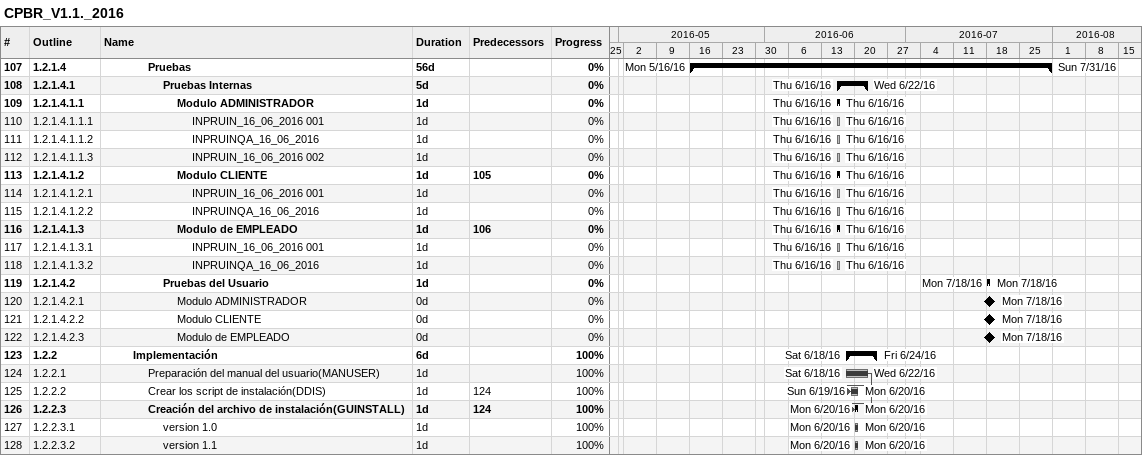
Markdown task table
CPBR_V1.1._2016

| ID | WBS | Task | Duration | Start | Finish | Predecessors | % complete |
|---|---|---|---|---|---|---|---|
| 107 | 1.2.1.4 | **Pruebas** | 56d | 2016-05-16 | 2016-07-31 |  | 0 |
| 108 | 1.2.1.4.1 | **Pruebas Internas** | 5d | 2016-06-16 | 2016-06-22 |  | 0 |
| 109 | 1.2.1.4.1.1 | **Modulo ADMINISTRADOR** | 1d | 2016-06-16 | 2016-06-16 |  | 0 |
| 110 | 1.2.1.4.1.1.1 | INPRUIN_16_06_2016 001 | 1d | 2016-06-16 | 2016-06-16 |  | 0 |
| 111 | 1.2.1.4.1.1.2 | INPRUINQA_16_06_2016 | 1d | 2016-06-16 | 2016-06-16 |  | 0 |
| 112 | 1.2.1.4.1.1.3 | INPRUIN_16_06_2016 002 | 1d | 2016-06-16 | 2016-06-16 |  | 0 |
| 113 | 1.2.1.4.1.2 | **Modulo CLIENTE** | 1d | 2016-06-16 | 2016-06-16 | 105 | 0 |
| 114 | 1.2.1.4.1.2.1 | INPRUIN_16_06_2016 001 | 1d | 2016-06-16 | 2016-06-16 |  | 0 |
| 115 | 1.2.1.4.1.2.2 | INPRUINQA_16_06_2016 | 1d | 2016-06-16 | 2016-06-16 |  | 0 |
| 116 | 1.2.1.4.1.3 | **Modulo de EMPLEADO** | 1d | 2016-06-16 | 2016-06-16 | 106 | 0 |
| 117 | 1.2.1.4.1.3.1 | INPRUIN_16_06_2016 001 | 1d | 2016-06-16 | 2016-06-16 |  | 0 |
| 118 | 1.2.1.4.1.3.2 | INPRUINQA_16_06_2016 | 1d | 2016-06-16 | 2016-06-16 |  | 0 |
| 119 | 1.2.1.4.2 | **Pruebas del Usuario** | 1d | 2016-07-18 | 2016-07-18 |  | 0 |
| 120 | 1.2.1.4.2.1 | Modulo ADMINISTRADOR | 0d | 2016-07-18 | 2016-07-18 |  | 0 |
| 121 | 1.2.1.4.2.2 | Modulo CLIENTE | 0d | 2016-07-18 | 2016-07-18 |  | 0 |
| 122 | 1.2.1.4.2.3 | Modulo de EMPLEADO | 0d | 2016-07-18 | 2016-07-18 |  | 0 |
| 123 | 1.2.2 | **Implementación** | 6d | 2016-06-18 | 2016-06-24 |  | 100 |
| 124 | 1.2.2.1 | Preparación del manual del usuario(MANUSER) | 1d | 2016-06-18 | 2016-06-22 |  | 100 |
| 125 | 1.2.2.2 | Crear los script de instalación(DDIS) | 1d | 2016-06-19 | 2016-06-20 | 124 | 100 |
| 126 | 1.2.2.3 | **Creación del archivo de instalación(GUINSTALL)** | 1d | 2016-06-20 | 2016-06-20 | 124 | 100 |
| 127 | 1.2.2.3.1 | version 1.0 | 1d | 2016-06-20 | 2016-06-20 |  | 100 |
| 128 | 1.2.2.3.2 | version 1.1 | 1d | 2016-06-20 | 2016-06-20 |  | 100 |
